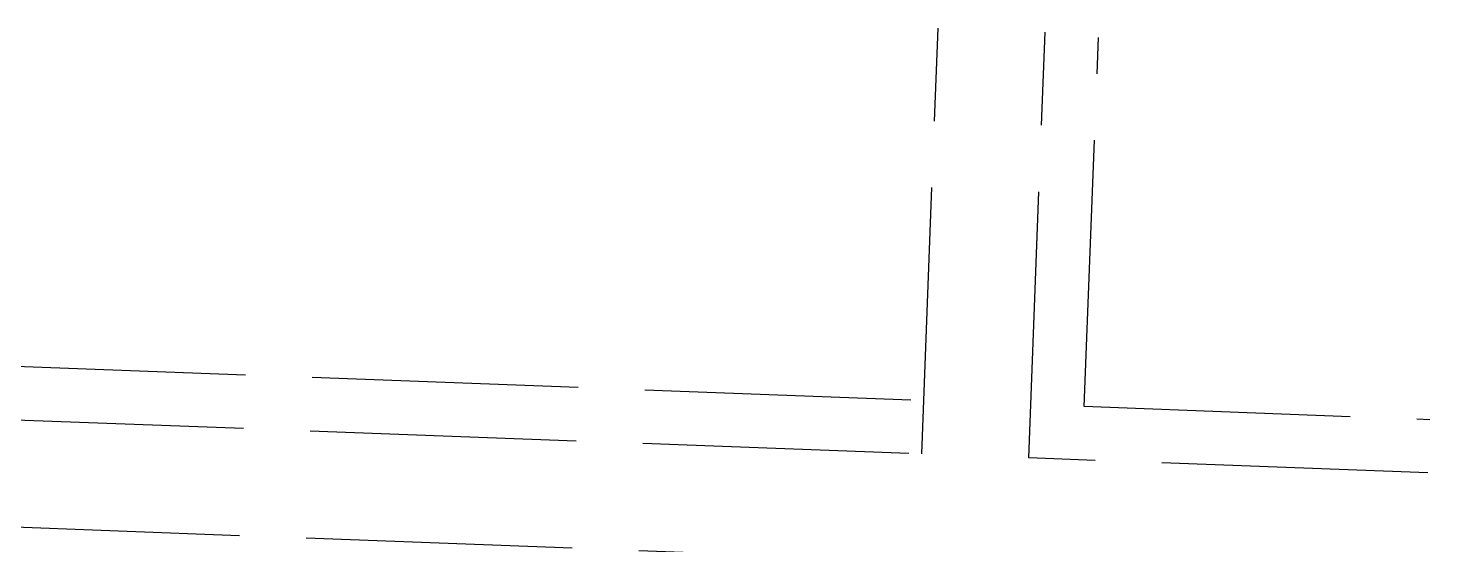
# Model space of a CAD drawing. Extents: x 327443 to 331974, y 6141950 to 6143778.
# Drawn here: x 330559.6 to 330822.8, y 6142852 to 6142949.1 of the extents above; entities that cross this region are included whole.
import ezdxf

# ---------------------------------------------------------------- set-up
doc = ezdxf.new("R2010")
doc.units = 0
doc.header["$LTSCALE"] = 5
doc.linetypes.add('foc-UNSURVEYED', pattern=[12.5, 10, -2.5])
doc.layers.add('L-USEC', color=7, linetype='foc-UNSURVEYED')

msp = doc.modelspace()

# ---------------------------------------------------------------- linework, layer by layer
at = {"layer": 'L-USEC', "flags": 128}
for points in [[(330727.367, 6142869.121), (330730.438, 6142949.05)], [(330747.47, 6142868.365), (330750.541, 6142948.294)], [(330757.901, 6142878.008), (330760.563, 6142947.274)], [(329925.919, 6142909.335), (330727.728, 6142879.168)], [(329925.541, 6142899.288), (330727.35, 6142869.122)], [(329924.784, 6142879.186), (330726.594, 6142849.019)], [(330757.876, 6142878.034), (330822.792, 6142875.592)], [(330822.406, 6142865.546), (330747.47, 6142868.365)]]:
    msp.add_lwpolyline(points, dxfattribs=at)

doc.saveas('drawing.dxf')
